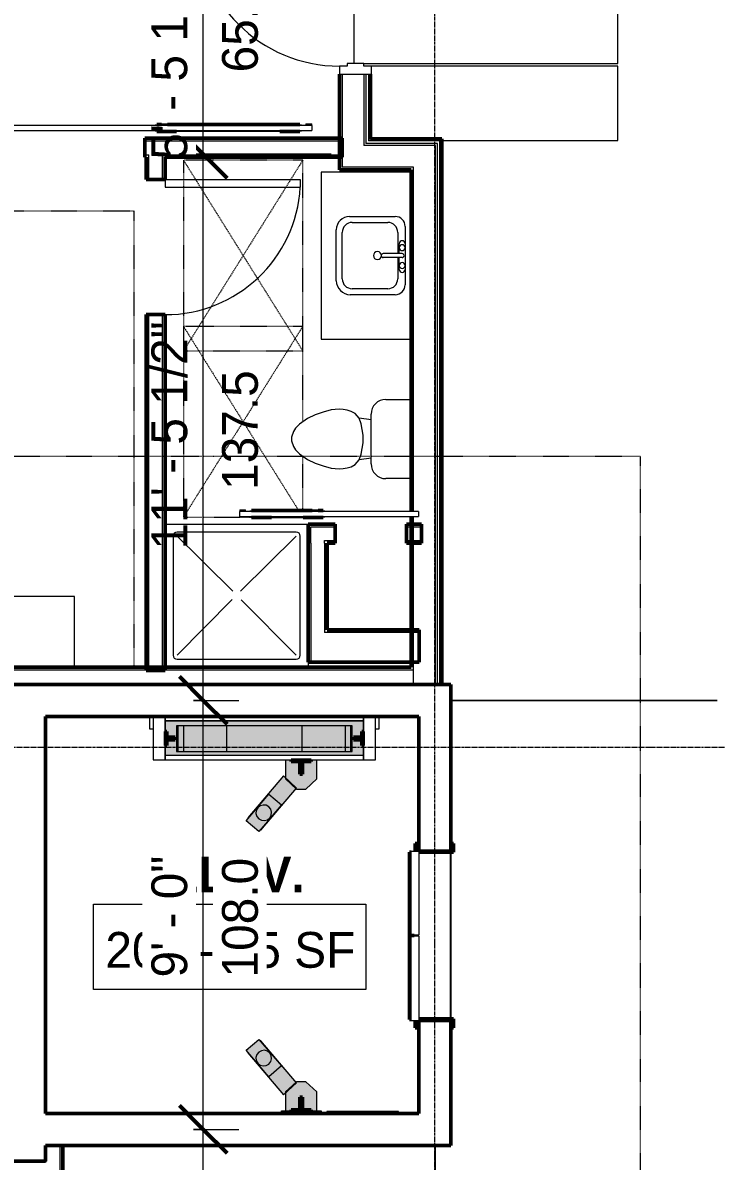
# Model space of a CAD drawing. Header units: inches. Extents: x -4217 to -1814, y 9706 to 12425.
# Drawn here: x -3585 to -3410.5, y 11431 to 11717.6 of the extents above; entities that cross this region are included whole.
import ezdxf

# ---------------------------------------------------------------- set-up
doc = ezdxf.new("R2010")
doc.units = ezdxf.units.IN
doc.header["$MEASUREMENT"] = 0
for name, pattern in [('Aligning Line 1_8_', [0.25, 0.125, -0.125]), ('Dash', [0.25, 0.125, -0.125]), ('Grid Line 1_2_', [0.875, 0.5, -0.125, 0.125, -0.125])]:
    doc.linetypes.add(name, pattern=pattern)
for name, color, linetype, lineweight in [('A-ANNO-DIMS', 211, 'Continuous', 9), ('A-ANNO-DIMS-96', 211, 'Continuous', 9), ('A-AREA-IDEN', 2, 'Continuous', 9), ('A-DOOR-1', 7, 'Continuous', 9), ('A-DOOR-2', 50, 'Continuous', 20), ('A-DOOR-4', 10, 'Continuous', 13), ('A-DOOR-5', 250, 'Continuous', 50), ('A-DOOR-7', 31, 'Continuous', 9), ('A-DOOR-FRAM', 31, 'Continuous', 20), ('A-FLOR', 192, 'Continuous', 13), ('A-FLOR-1', 10, 'Continuous', 13), ('A-GENM-2', 7, 'Continuous', 9), ('A-GENM-3', 250, 'Continuous', 50), ('A-GENM-HDLN-1', 7, 'Dash', 9), ('A-WALL', 113, 'Continuous', 13), ('A-WALL-11', 113, 'Continuous', 50), ('A-WALL-3', 250, 'Continuous', 50), ('A-WALL-4', 10, 'Continuous', 13), ('G-ANNO-SYMB-1', 147, 'Aligning Line 1_8_', 9), ('G-IMPT-1', 55, 'Continuous', 9), ('G-IMPT-2', 1, 'Continuous', 9), ('I-FURN-1', 7, 'Continuous', 9), ('I-FURN-HDLN-1', 7, 'Dash', 9), ('I-WALL-3', 2, 'Continuous', 50), ('P-SANR-FIXT-2', 7, 'Continuous', 9), ('Q-CASE-3', 7, 'Continuous', 9), ('Q-SPCQ-1', 7, 'Continuous', 9), ('S-GRID-1', 1, 'Grid Line 1_2_', 9)]:
    doc.layers.add(name, color=color, linetype=linetype, lineweight=lineweight)
doc.styles.add('Century Gothic', font='ufonts.com_century-gothic.ttf', dxfattribs={"height": 9})
doc.styles.add('Century Gothic_B', font='GOTHICB.TTF', dxfattribs={"height": 9})
doc.dimstyles.new('OD__1_16__Tol__', dxfattribs={"dimscale": 12, "dimtxt": 9.397514, "dimasz": 1, "dimexe": 0.75, "dimexo": 0.5, "dimgap": 0.125, "dimtad": 1, "dimdec": 4, "dimrnd": 0.0625, "dimzin": 3, "dimdsep": 46, "dimlunit": 4, "dimtxsty": 'Century Gothic', "dimblk1": 'OBLIQUE', "dimblk2": 'OBLIQUE', "dimsah": 1, "dimcen": 0.09, "dimdle": 0.75, "dimazin": 0, "dimtfac": 1, "dimtdec": 4, "dimtix": 1, "dimtmove": 0, "dimatfit": 3, "dimfxl": 1, "dimtvp": 1, "dimtfill": 1, "dimfrac": 2, "dimtolj": 1, "dimtzin": 0, "dimarcsym": 2})

# ---------------------------------------------------------------- blocks, each defined once
blk = doc.blocks.new('DIMBLOCK34-FLOOR PLAN - 2ND FLOOR')
at = {"layer": 'A-ANNO-DIMS-96', "lineweight": 50}
for p, q in [((-3539.61, 11438.99), (-3545.61, 11444.99)), ((-3539.61, 11438.99), (-3533.61, 11432.99)), ((-3539.61, 11366.49), (-3545.61, 11372.49)), ((-3539.61, 11366.49), (-3533.61, 11360.49))]:
    blk.add_line(p, q, dxfattribs=at)
at = {"layer": 'A-ANNO-DIMS-96'}
for p, q in [((-3542.09, 11438.99), (-3530.61, 11438.99)), ((-3539.61, 11438.99), (-3542.09, 11438.99)), ((-3539.61, 11366.49), (-3539.61, 11438.99)), ((-3542.09, 11366.49), (-3530.61, 11366.49)), ((-3539.61, 11366.49), (-3542.09, 11366.49))]:
    blk.add_line(p, q, dxfattribs=at)
at = {"layer": 'A-ANNO-DIMS-96', "color": 0, "insert": (-3534.87, 11390.51), "char_height": 9, "width": 29.356, "attachment_point": 1, "rotation": 90, "line_spacing_factor": 0.984502, "style": 'Century Gothic', "bg_fill": 3, "box_fill_scale": 1.25, "bg_fill_color": 256, "bg_fill_true_color": 13158600, "bg_fill_transparency": 0}
blk.add_mtext('72.5', dxfattribs=at)
at = {"layer": 'A-ANNO-DIMS-96', "color": 0, "insert": (-3552.64, 11375.52), "char_height": 9, "width": 65.3351, "attachment_point": 1, "rotation": 90, "line_spacing_factor": 0.984502, "style": 'Century Gothic', "bg_fill": 3, "box_fill_scale": 1.25, "bg_fill_color": 256, "bg_fill_true_color": 13158600, "bg_fill_transparency": 0}
blk.add_mtext('6\' - 0 1/2"', dxfattribs=at)
blk = doc.blocks.new('_Oblique')
at = {"color": 0, "linetype": 'ByBlock', "lineweight": -2}
blk.add_line((-0.5, -0.5), (0.5, 0.5), dxfattribs=at)
blk = doc.blocks.new('DIMBLOCK35-FLOOR PLAN - 2ND FLOOR')
at = {"layer": 'A-ANNO-DIMS-96', "lineweight": 50}
for p, q in [((-3539.61, 11546.99), (-3545.61, 11552.99)), ((-3539.61, 11546.99), (-3533.61, 11540.99)), ((-3539.61, 11438.99), (-3545.61, 11444.99)), ((-3539.61, 11438.99), (-3533.61, 11432.99))]:
    blk.add_line(p, q, dxfattribs=at)
at = {"layer": 'A-ANNO-DIMS-96'}
for p, q in [((-3542.09, 11546.99), (-3530.61, 11546.99)), ((-3539.61, 11546.99), (-3542.09, 11546.99)), ((-3539.61, 11438.99), (-3539.61, 11546.99)), ((-3542.09, 11438.99), (-3530.61, 11438.99)), ((-3539.61, 11438.99), (-3542.09, 11438.99))]:
    blk.add_line(p, q, dxfattribs=at)
at = {"layer": 'A-ANNO-DIMS-96', "color": 0, "char_height": 9, "width": 37.7691, "attachment_point": 1, "rotation": 90, "line_spacing_factor": 0.984502, "style": 'Century Gothic', "bg_fill": 3, "box_fill_scale": 1.25, "bg_fill_color": 256, "bg_fill_true_color": 13158600, "bg_fill_transparency": 0}
for s, insert in [('9\' - 0"', (-3552.64, 11477.25)), ('108.0', (-3534.87, 11477.25))]:
    blk.add_mtext(s, dxfattribs=dict(at, insert=insert))
blk = doc.blocks.new('DIMBLOCK36-FLOOR PLAN - 2ND FLOOR')
at = {"layer": 'A-ANNO-DIMS-96', "lineweight": 50}
for p, q in [((-3539.61, 11684.49), (-3545.61, 11690.49)), ((-3539.61, 11684.49), (-3533.61, 11678.49)), ((-3539.61, 11546.99), (-3545.61, 11552.99)), ((-3539.61, 11546.99), (-3533.61, 11540.99))]:
    blk.add_line(p, q, dxfattribs=at)
at = {"layer": 'A-ANNO-DIMS-96'}
for p, q in [((-3507.42, 11684.49), (-3548.61, 11684.49)), ((-3539.61, 11546.99), (-3539.61, 11684.49)), ((-3539.61, 11684.49), (-3507.42, 11684.49)), ((-3542.09, 11546.99), (-3530.61, 11546.99)), ((-3539.61, 11546.99), (-3542.09, 11546.99))]:
    blk.add_line(p, q, dxfattribs=at)
at = {"layer": 'A-ANNO-DIMS-96', "color": 0, "char_height": 9, "attachment_point": 1, "rotation": 90, "line_spacing_factor": 0.984502, "style": 'Century Gothic', "bg_fill": 3, "box_fill_scale": 1.25, "bg_fill_color": 256, "bg_fill_true_color": 13158600, "bg_fill_transparency": 0}
for s, insert, width in [('11\' - 5 1/2"', (-3552.64, 11585.01), 73.7481), ('137.5', (-3534.87, 11600), 37.7691)]:
    blk.add_mtext(s, dxfattribs=dict(at, insert=insert, width=width))
blk = doc.blocks.new('DIMBLOCK37-FLOOR PLAN - 2ND FLOOR')
at = {"layer": 'A-ANNO-DIMS-96'}
for p, q in [((-3539.61, 11684.49), (-3539.61, 11759.19)), ((-3542.09, 11750.19), (-3530.61, 11750.19)), ((-3539.61, 11750.19), (-3542.09, 11750.19)), ((-3507.42, 11684.49), (-3548.61, 11684.49)), ((-3539.61, 11684.49), (-3507.42, 11684.49))]:
    blk.add_line(p, q, dxfattribs=at)
at = {"layer": 'A-ANNO-DIMS-96', "lineweight": 50}
for p, q in [((-3539.61, 11750.19), (-3545.61, 11756.19)), ((-3539.61, 11750.19), (-3533.61, 11744.19)), ((-3539.61, 11684.49), (-3545.61, 11690.49)), ((-3539.61, 11684.49), (-3533.61, 11678.49))]:
    blk.add_line(p, q, dxfattribs=at)
at = {"layer": 'A-ANNO-DIMS-96', "color": 0, "insert": (-3534.87, 11705.11), "char_height": 9, "width": 29.356, "attachment_point": 1, "rotation": 90, "line_spacing_factor": 0.984502, "style": 'Century Gothic', "bg_fill": 3, "box_fill_scale": 1.25, "bg_fill_color": 256, "bg_fill_true_color": 13158600, "bg_fill_transparency": 0}
blk.add_mtext('65.7', dxfattribs=at)
at = {"layer": 'A-ANNO-DIMS-96', "color": 0, "insert": (-3552.64, 11683.11), "char_height": 9, "width": 82.1611, "attachment_point": 1, "rotation": 90, "line_spacing_factor": 0.984502, "style": 'Century Gothic', "bg_fill": 3, "box_fill_scale": 1.25, "bg_fill_color": 256, "bg_fill_true_color": 13158600, "bg_fill_transparency": 0}
blk.add_mtext('5\' - 5 11/16"', dxfattribs=at)
blk = doc.blocks.new('Otis_G2S_072320191620 - Duty_3500_Speed_150_Seismic_N_CwtLoc_L2_PitDepth_60_OpeningType_Front_CwtSafety_N_FRSAME_NPT-2319443-FLOOR PLAN - 2ND FLOOR')
at = {"layer": 'G-IMPT-1'}
h = blk.add_hatch(color=256, dxfattribs=at)
h.paths.add_polyline_path([(92.16, 63.73), (92.16, 14.06), (94.66, 14.06), (94.66, 14.37), (96.1, 14.37), (96.1, 16.5), (96.72, 16.5), (96.72, 14.37), (98.16, 14.37), (98.16, 14.06), (100.82, 14.06), (100.82, 63.73), (98.16, 63.73), (98.16, 63.43), (96.72, 63.43), (96.72, 61.3), (96.1, 61.3), (96.1, 63.43), (94.66, 63.43), (94.66, 63.73), (93.18, 63.73)], flags=0)
h.paths.add_polyline_path([(93.18, 16.8), (93.18, 60.99), (99.64, 60.99), (99.64, 16.8), (94.66, 16.8)], flags=0)
for points in [[(100.82, 29.49), (100.82, 14.06), (100.94, 14.06), (100.94, 63.73), (100.82, 63.73), (100.82, 46.37)], [(93.18, 29.39), (99.64, 29.39), (99.64, 48.39), (93.18, 48.39), (93.18, 29.49)], [(6.69, 34.07), (9.75, 30.81), (20.32, 39.81), (20.21, 39.92), (13.98, 34.59), (11.25, 37.78), (17.34, 42.99), (17.26, 43.07), (7.29, 34.59)], [(73.37, 39.81), (83.93, 30.81), (86.99, 34.07), (76.43, 43.07), (76.33, 42.97), (82.45, 37.8), (79.73, 34.6), (73.46, 39.91)], [(14, 39.2), (14.09, 38.44), (14.47, 37.77), (15.07, 37.29), (15.81, 37.08), (16.57, 37.18), (17.24, 37.55), (17.72, 38.15), (17.92, 38.89), (17.83, 39.66), (17.46, 40.33), (16.85, 40.8), (16.12, 41.01), (15.35, 40.92), (14.62, 40.47), (14.21, 39.94), (14.09, 39.52)], [(75.76, 38.88), (75.97, 38.14), (76.45, 37.54), (77.12, 37.17), (77.89, 37.09), (78.63, 37.3), (79.23, 37.78), (79.6, 38.45), (79.68, 39.21), (79.47, 39.95), (78.99, 40.55), (78.32, 40.92), (77.56, 41.01), (76.82, 40.8), (76.22, 40.32), (75.85, 39.65)], [(2.69, 32.13), (2.97, 32.13), (2.97, 29.94), (6.16, 29.94), (6.16, 29.31), (2.97, 29.31), (2.97, 27.13), (2.69, 27.13), (2.69, 25.69), (7.44, 25.69), (10, 28.45), (9.99, 30.81), (9.89, 30.93), (9.75, 30.81), (7.17, 33.56), (2.69, 33.56)]]:
    blk.add_hatch(color=256, dxfattribs=at).paths.add_polyline_path(points, flags=0)
h = blk.add_hatch(color=256, dxfattribs=at)
h.paths.add_polyline_path([(93.18, 60.99), (93.18, 16.8), (99.64, 16.8), (99.64, 60.99), (95.06, 60.99)], flags=0)
h.paths.add_polyline_path([(93.18, 29.39), (93.18, 48.39), (99.64, 48.39), (99.64, 29.39), (95.06, 29.39)], flags=0)
h = blk.add_hatch(color=256, dxfattribs=at)
h.paths.add_polyline_path([(11.25, 37.78), (13.98, 34.59), (20.68, 40.32), (17.92, 43.49), (12.02, 38.44)], flags=0)
h.paths.add_polyline_path([(14, 39.2), (14.21, 39.94), (14.68, 40.54), (15.35, 40.92), (16.12, 41.01), (16.85, 40.8), (17.46, 40.33), (17.83, 39.66), (17.92, 38.89), (17.72, 38.15), (17.24, 37.55), (16.57, 37.18), (15.81, 37.08), (15.07, 37.29), (14.47, 37.77), (14.09, 38.44)], flags=0)
h = blk.add_hatch(color=256, dxfattribs=at)
h.paths.add_polyline_path([(73, 40.29), (79.73, 34.6), (82.45, 37.8), (75.71, 43.5), (74.95, 42.59)], flags=0)
h.paths.add_polyline_path([(75.76, 38.88), (75.85, 39.65), (76.22, 40.32), (76.82, 40.8), (77.56, 41.01), (78.32, 40.92), (78.99, 40.55), (79.47, 39.95), (79.68, 39.21), (79.6, 38.45), (79.23, 37.78), (78.63, 37.3), (77.89, 37.09), (77.12, 37.17), (76.45, 37.54), (75.97, 38.14)], flags=0)
h = blk.add_hatch(color=256, dxfattribs=at)
h.paths.add_polyline_path([(83.68, 28.45), (86.24, 25.69), (90.99, 25.69), (90.96, 33.56), (86.51, 33.56), (83.93, 30.81), (83.8, 30.93), (83.68, 30.8), (83.68, 29.31)], flags=0)
h.paths.add_polyline_path([(87.46, 29.94), (90.65, 29.94), (90.65, 32.13), (90.96, 32.13), (90.96, 27.13), (90.65, 27.13), (90.65, 29.31), (87.46, 29.31), (87.46, 29.49)], flags=0)
at = {"layer": 'G-IMPT-2'}
for p, q in [((92.16, 63.73), (94.66, 63.73)), ((98.16, 63.73), (100.82, 63.73)), ((100.82, 63.73), (100.94, 63.73)), ((100.82, 14.06), (100.82, 63.73)), ((100.94, 63.73), (100.94, 14.06)), ((93.18, 60.99), (93.18, 16.8)), ((99.64, 60.99), (93.18, 60.99)), ((93.19, 60.68), (93.19, 59.18)), ((99.63, 60.68), (93.19, 60.68)), ((99.63, 59.18), (99.63, 60.68)), ((99.64, 16.8), (99.64, 60.99)), ((93.19, 59.18), (99.63, 59.18)), ((93.18, 48.39), (93.18, 29.39)), ((99.64, 48.39), (93.18, 48.39)), ((99.64, 29.39), (99.64, 48.39)), ((17.26, 43.07), (6.69, 34.07)), ((11.25, 37.78), (17.95, 43.51)), ((17.34, 42.99), (17.26, 43.07)), ((17.95, 43.51), (20.68, 40.32)), ((73, 40.29), (75.71, 43.5)), ((75.71, 43.5), (82.45, 37.8)), ((76.43, 43.07), (76.33, 42.97)), ((86.99, 34.07), (76.43, 43.07)), ((20.68, 40.32), (13.98, 34.59)), ((14.68, 40.54), (14.21, 39.94)), ((15.35, 40.92), (14.68, 40.54)), ((16.12, 41.01), (15.35, 40.92)), ((16.85, 40.8), (16.12, 41.01)), ((17.46, 40.33), (16.85, 40.8)), ((17.83, 39.66), (17.46, 40.33)), ((79.73, 34.6), (73, 40.29)), ((76.22, 40.32), (75.85, 39.65)), ((76.82, 40.8), (76.22, 40.32)), ((77.56, 41.01), (76.82, 40.8)), ((78.32, 40.92), (77.56, 41.01)), ((78.99, 40.55), (78.32, 40.92)), ((79.47, 39.95), (78.99, 40.55)), ((9.75, 30.81), (20.32, 39.81)), ((13.98, 34.59), (11.25, 37.78)), ((14.21, 39.94), (14, 39.2)), ((14, 39.2), (14.09, 38.44)), ((14.09, 38.44), (14.47, 37.77)), ((14.47, 37.77), (15.07, 37.29)), ((15.07, 37.29), (15.81, 37.08)), ((16.57, 37.18), (17.24, 37.55)), ((17.24, 37.55), (17.72, 38.15)), ((17.72, 38.15), (17.92, 38.89)), ((17.92, 38.89), (17.83, 39.66)), ((20.32, 39.81), (20.21, 39.92)), ((73.46, 39.91), (73.37, 39.81)), ((73.37, 39.81), (83.93, 30.81)), ((75.85, 39.65), (75.76, 38.88)), ((75.76, 38.88), (75.97, 38.14)), ((75.97, 38.14), (76.45, 37.54)), ((76.45, 37.54), (77.12, 37.17)), ((77.89, 37.09), (78.63, 37.3)), ((78.63, 37.3), (79.23, 37.78)), ((79.23, 37.78), (79.6, 38.45)), ((79.68, 39.21), (79.47, 39.95)), ((79.6, 38.45), (79.68, 39.21)), ((82.45, 37.8), (79.73, 34.6)), ((15.81, 37.08), (16.57, 37.18)), ((77.12, 37.17), (77.89, 37.09)), ((7.44, 33.56), (2.69, 33.56)), ((2.69, 33.56), (2.69, 32.13)), ((6.69, 34.07), (9.75, 30.81)), ((10, 30.8), (7.44, 33.56)), ((86.24, 33.56), (83.68, 30.8)), ((83.93, 30.81), (86.99, 34.07)), ((90.99, 33.56), (86.24, 33.56)), ((90.99, 25.69), (90.99, 33.56)), ((10, 28.45), (10, 30.8)), ((83.68, 30.8), (83.68, 28.45)), ((93.18, 29.39), (99.64, 29.39)), ((2.69, 27.13), (2.69, 25.69)), ((7.44, 25.69), (10, 28.45)), ((83.68, 28.45), (86.24, 25.69)), ((2.69, 25.69), (7.44, 25.69)), ((86.24, 25.69), (90.99, 25.69)), ((93.19, 18.61), (93.19, 17.11)), ((99.63, 18.61), (93.19, 18.61)), ((99.63, 17.11), (99.63, 18.61)), ((93.18, 16.8), (99.64, 16.8)), ((93.19, 17.11), (99.63, 17.11))]:
    blk.add_line(p, q, dxfattribs=at)

msp = doc.modelspace()

# ---------------------------------------------------------------- linework, layer by layer
at = {"layer": 'A-AREA-IDEN', "flags": 128}
msp.add_lwpolyline([(-3567.21852, 11495.70305), (-3498.70514, 11495.70305), (-3498.70514, 11474.20699), (-3567.21852, 11474.20699)], close=True, dxfattribs=at)
at = {"layer": 'A-DOOR-4'}
for p, q in [((-3485.43463, 11594.56232), (-3485.43463, 11593.93732)), ((-3485.43463, 11593.93732), (-3485.43463, 11593.31232))]:
    msp.add_line(p, q, dxfattribs=at)
at = {"layer": 'A-DOOR-FRAM'}
for p, q in [((-3499.23624, 11706.6894), (-3499.23624, 11707.3144)), ((-3497.29874, 11706.6894), (-3499.23624, 11706.6894)), ((-3497.29874, 11704.6894), (-3497.29874, 11706.6894))]:
    msp.add_line(p, q, dxfattribs=at)
at = {"layer": 'A-FLOR'}
for p, q in [((-3435.32374, 11707.3144), (-3435.32374, 11745.8144)), ((-3501.67374, 11742.0644), (-3501.67374, 11707.3144)), ((-3499.23624, 11707.3144), (-3435.32374, 11707.3144)), ((-3435.32374, 11706.6894), (-3497.29874, 11706.6894)), ((-3435.32374, 11687.9894), (-3435.32374, 11706.6894)), ((-3479.54874, 11687.9894), (-3435.32374, 11687.9894))]:
    msp.add_line(p, q, dxfattribs=at)
at = {"layer": 'A-FLOR-1'}
for p, q in [((-3410.29874, 11546.9894), (-3477.32374, 11546.9894)), ((-3477.32374, 11546.9894), (-3410.29874, 11546.9894)), ((-3477.32374, 11509.05042), (-3477.32374, 11508.91857)), ((-3477.32374, 11508.80042), (-3477.32374, 11466.79192)), ((-3477.32374, 11466.67542), (-3477.32374, 11466.42542)), ((-3481.32374, 11434.9894), (-3481.32374, 11370.3644)), ((-3481.17374, 11370.3644), (-3481.17374, 11434.9894))]:
    msp.add_line(p, q, dxfattribs=at)
at = {"layer": 'A-GENM-2'}
for p, q in [((-3499.3823, 11542.9894), (-3499.3823, 11539.14885)), ((-3499.18699, 11532.00515), (-3499.18699, 11542.9894)), ((-3496.2327, 11532.00515), (-3496.2327, 11542.9894)), ((-3495.34714, 11539.8398), (-3495.34714, 11542.9894)), ((-3496.2327, 11539.8398), (-3495.34714, 11539.8398)), ((-3499.3823, 11535.64885), (-3499.3823, 11532.00515)), ((-3499.3823, 11532.00515), (-3499.18699, 11532.00515)), ((-3499.18699, 11532.00515), (-3496.2327, 11532.00515)), ((-3477.44874, 11508.80042), (-3477.44874, 11466.80042)), ((-3477.33692, 11509.05042), (-3477.39632, 11508.91761)), ((-3486.28077, 11487.86292), (-3486.28077, 11487.61292)), ((-3477.39283, 11466.67542), (-3477.32374, 11466.52095)), ((-3519.94972, 11442.9894), (-3519.94972, 11443.66656)), ((-3519.94972, 11443.66656), (-3517.44972, 11443.66656)), ((-3512.44972, 11443.66656), (-3509.94972, 11443.66656)), ((-3509.94972, 11443.66656), (-3509.94972, 11442.9894)), ((-3508.46547, 11443.4934), (-3508.46547, 11442.9894)), ((-3507.46547, 11443.4934), (-3508.46547, 11443.4934)), ((-3507.46547, 11442.9894), (-3507.46547, 11443.4934)), ((-3491.46547, 11443.4934), (-3507.46547, 11443.4934)), ((-3491.46547, 11443.4934), (-3491.46547, 11442.9894)), ((-3490.46547, 11443.4934), (-3491.46547, 11443.4934)), ((-3490.46547, 11442.9894), (-3490.46547, 11443.4934))]:
    msp.add_line(p, q, dxfattribs=at)
at = {"layer": 'A-GENM-3'}
for p, q in [((-3499.37886, 11539.14885), (-3499.69136, 11539.14885)), ((-3499.69136, 11539.14885), (-3499.69136, 11537.71135)), ((-3499.37886, 11535.64885), (-3499.37886, 11539.14885)), ((-3501.8198, 11537.71135), (-3501.8198, 11537.08635)), ((-3499.69136, 11537.71135), (-3501.8198, 11537.71135)), ((-3501.8198, 11537.08635), (-3499.69136, 11537.08635)), ((-3499.69136, 11537.08635), (-3499.69136, 11535.64885)), ((-3499.69136, 11535.64885), (-3499.37886, 11535.64885)), ((-3512.44972, 11531.95397), (-3517.44972, 11531.95397)), ((-3517.44972, 11531.95397), (-3517.44972, 11531.64147)), ((-3517.44972, 11531.64147), (-3515.26222, 11531.64147)), ((-3515.26222, 11531.64147), (-3515.26222, 11528.45003)), ((-3514.63722, 11528.45003), (-3514.63722, 11531.64147)), ((-3514.63722, 11531.64147), (-3512.44972, 11531.64147)), ((-3512.44972, 11531.64147), (-3512.44972, 11531.95397)), ((-3515.26222, 11528.45003), (-3514.63722, 11528.45003)), ((-3485.57374, 11511.01136), (-3486.28077, 11511.01136)), ((-3486.28077, 11511.01136), (-3486.28077, 11509.05042)), ((-3486.15577, 11509.05042), (-3486.15577, 11510.88636)), ((-3486.15577, 11510.88636), (-3485.57374, 11510.88636)), ((-3485.57374, 11510.88636), (-3485.57374, 11511.01136)), ((-3476.67921, 11511.01136), (-3477.32374, 11511.01136)), ((-3477.32374, 11511.01136), (-3477.32374, 11510.88636)), ((-3477.32374, 11510.88636), (-3476.80421, 11510.88636)), ((-3476.80421, 11510.88636), (-3476.80421, 11508.92542)), ((-3476.67921, 11508.80042), (-3476.67921, 11511.01136)), ((-3487.72999, 11508.80042), (-3487.72999, 11487.80042)), ((-3487.32374, 11508.80042), (-3487.72999, 11508.80042)), ((-3476.80421, 11508.92542), (-3485.32374, 11508.92542)), ((-3485.32374, 11508.80042), (-3476.67921, 11508.80042)), ((-3487.72999, 11487.80042), (-3486.57374, 11487.80042)), ((-3486.57374, 11487.80042), (-3487.72999, 11487.80042)), ((-3487.72999, 11487.80042), (-3487.72999, 11466.67542)), ((-3486.57374, 11487.80042), (-3486.57374, 11487.86292)), ((-3486.57374, 11487.61292), (-3486.57374, 11487.80042)), ((-3487.72999, 11466.67542), (-3487.32374, 11466.67542)), ((-3486.28077, 11466.42542), (-3486.28077, 11464.58949)), ((-3486.28077, 11464.58949), (-3485.57374, 11464.58949)), ((-3486.15577, 11464.71449), (-3486.15577, 11466.42542)), ((-3485.57374, 11464.71449), (-3486.15577, 11464.71449)), ((-3485.57374, 11464.58949), (-3485.57374, 11464.71449)), ((-3476.67921, 11466.80042), (-3485.32374, 11466.80042)), ((-3485.32374, 11466.67542), (-3476.80421, 11466.67542)), ((-3476.80421, 11464.71449), (-3477.32374, 11464.71449)), ((-3477.32374, 11464.71449), (-3477.32374, 11464.58949)), ((-3477.32374, 11464.58949), (-3476.67921, 11464.58949)), ((-3476.80421, 11466.67542), (-3476.80421, 11464.71449)), ((-3476.67921, 11464.58949), (-3476.67921, 11466.80042)), ((-3514.63722, 11447.15082), (-3515.26222, 11447.15082)), ((-3515.26222, 11447.15082), (-3515.26222, 11443.95938)), ((-3514.63722, 11443.95938), (-3514.63722, 11447.15082)), ((-3515.26222, 11443.95938), (-3517.44972, 11443.95938)), ((-3517.44972, 11443.95938), (-3517.44972, 11443.64688)), ((-3517.44972, 11443.64688), (-3512.44972, 11443.64688)), ((-3512.44972, 11443.95938), (-3514.63722, 11443.95938)), ((-3512.44972, 11443.64688), (-3512.44972, 11443.95938))]:
    msp.add_line(p, q, dxfattribs=at)
at = {"layer": 'A-WALL'}
for p, q in [((-3504.67374, 11704.6894), (-3504.67374, 11681.2394)), ((-3499.17374, 11704.6894), (-3499.17374, 11686.7394)), ((-3498.67374, 11704.6894), (-3498.67374, 11687.2394)), ((-3498.04874, 11704.6894), (-3498.04874, 11687.8644)), ((-3498.04874, 11688.3644), (-3497.54874, 11688.3644)), ((-3481.17374, 11686.7394), (-3499.17374, 11686.7394)), ((-3480.67374, 11687.2394), (-3498.67374, 11687.2394)), ((-3480.04874, 11687.8644), (-3498.04874, 11687.8644)), ((-3481.17374, 11551.2394), (-3481.17374, 11686.7394)), ((-3480.67374, 11550.9894), (-3480.67374, 11687.2394)), ((-3480.04874, 11550.9894), (-3480.04874, 11687.8644)), ((-3486.67374, 11681.2394), (-3504.67374, 11681.2394)), ((-3486.67374, 11594.56173), (-3486.67374, 11681.2394)), ((-3486.67374, 11551.2394), (-3486.67374, 11593.31232)), ((-3827.32374, 11554.7394), (-3486.67374, 11554.7394)), ((-3827.32374, 11551.2394), (-3480.67374, 11551.2394)), ((-3579.07374, 11430.7394), (-3579.07374, 11434.9894)), ((-3575.57374, 11427.2394), (-3575.57374, 11434.9894))]:
    msp.add_line(p, q, dxfattribs=at)
at = {"layer": 'A-WALL-11'}
for p, q in [((-3487.29874, 11555.3644), (-3682.06608, 11555.3644)), ((-3479.54874, 11550.9894), (-3479.54874, 11555.3644)), ((-3827.32374, 11550.9894), (-3479.54874, 11550.9894)), ((-3579.32374, 11434.9894), (-3579.32374, 11430.9894)), ((-3574.94874, 11434.9894), (-3579.32374, 11434.9894)), ((-3574.94874, 11426.6144), (-3574.94874, 11434.9894)), ((-3579.32374, 11430.9894), (-3595.32374, 11430.9894))]:
    msp.add_line(p, q, dxfattribs=at)
at = {"layer": 'A-WALL-3'}
for p, q in [((-3484.67374, 11591.3644), (-3488.43463, 11591.3644)), ((-3488.43463, 11591.3644), (-3488.43463, 11586.6144)), ((-3484.67374, 11586.6144), (-3484.67374, 11591.3644)), ((-3488.43463, 11586.6144), (-3484.67374, 11586.6144)), ((-3485.29874, 11556.6144), (-3485.29874, 11564.7394)), ((-3477.32374, 11542.9894), (-3477.32374, 11550.9894)), ((-3579.32374, 11442.9894), (-3579.32374, 11542.9894)), ((-3485.32374, 11542.9894), (-3485.32374, 11509.05042)), ((-3477.32374, 11509.05042), (-3477.32374, 11542.9894)), ((-3485.32374, 11509.05042), (-3477.32374, 11509.05042)), ((-3477.32374, 11466.42542), (-3485.32374, 11466.42542)), ((-3485.32374, 11466.42542), (-3485.32374, 11442.9894)), ((-3477.32374, 11434.9894), (-3477.32374, 11466.42542)), ((-3579.32374, 11430.9894), (-3579.32374, 11434.9894)), ((-3485.32374, 11434.9894), (-3477.32374, 11434.9894)), ((-3587.32374, 11430.9894), (-3579.32374, 11430.9894))]:
    msp.add_line(p, q, dxfattribs=at)
at = {"layer": 'A-WALL-4'}
for p, q in [((-3488.43463, 11590.7394), (-3484.67374, 11590.7394)), ((-3488.43463, 11587.2394), (-3484.67374, 11587.2394))]:
    msp.add_line(p, q, dxfattribs=at)
at = {"layer": 'G-ANNO-SYMB-1'}
msp.add_line((-3429.66725, 11608.39373), (-3429.66725, 11388.70658), dxfattribs=at)
at = {"layer": 'I-FURN-1'}
for p, q in [((-3572.00924, 11573.1394), (-3590.00924, 11573.1394)), ((-3572.00924, 11555.3644), (-3572.00924, 11573.1394))]:
    msp.add_line(p, q, dxfattribs=at)
at = {"layer": 'I-FURN-HDLN-1'}
for p, q in [((-3556.94108, 11670.1394), (-3676.94108, 11670.1394)), ((-3556.94108, 11555.3644), (-3556.94108, 11670.1394))]:
    msp.add_line(p, q, dxfattribs=at)
at = {"layer": 'I-WALL-3'}
for p, q in [((-3505.29874, 11704.6894), (-3505.29874, 11680.6144)), ((-3497.54874, 11688.3644), (-3497.54874, 11704.6894)), ((-3479.54874, 11688.3644), (-3497.54874, 11688.3644)), ((-3479.54874, 11555.3644), (-3479.54874, 11688.3644)), ((-3505.29874, 11680.6144), (-3487.29874, 11680.6144)), ((-3487.29874, 11680.6144), (-3487.29874, 11594.56144)), ((-3487.29874, 11593.31232), (-3487.29874, 11555.3644))]:
    msp.add_line(p, q, dxfattribs=at)
at = {"layer": 'P-SANR-FIXT-2'}
for p, q in [((-3488.79874, 11666.33192), (-3488.79874, 11651.64688)), ((-3488.79874, 11666.33192), (-3488.79874, 11651.64688)), ((-3490.67374, 11664.83192), (-3490.67374, 11659.4894)), ((-3489.56254, 11659.4894), (-3494.30089, 11659.4894)), ((-3490.29874, 11659.4894), (-3490.29874, 11661.9894)), ((-3488.79874, 11661.9894), (-3488.79874, 11655.4894)), ((-3489.56254, 11658.4894), (-3494.30089, 11658.4894)), ((-3490.67374, 11658.4894), (-3490.67374, 11653.14688)), ((-3490.29874, 11655.4894), (-3490.29874, 11658.4894)), ((-3493.64996, 11622.78854), (-3487.29874, 11622.78854)), ((-3499.39996, 11613.81232), (-3499.89996, 11616.64796)), ((-3497.37618, 11606.56232), (-3497.37618, 11619.06232)), ((-3499.39996, 11611.81232), (-3499.39996, 11613.81232)), ((-3499.89996, 11608.97668), (-3499.39996, 11611.81232)), ((-3487.29874, 11602.8361), (-3493.64996, 11602.8361))]:
    msp.add_line(p, q, dxfattribs=at)
for centre, radius, start, end in [((-3491.29874, 11666.33192), 2.5, 360, 90), ((-3491.29874, 11666.33192), 2.5, 360, 90), ((-3493.17374, 11664.83192), 2.5, 0, 90), ((-3489.54874, 11661.9894), 0.75, 0, 180), ((-3495.76608, 11658.9894), 1, 90, 270), ((-3495.76608, 11658.9894), 1, 270, 90), ((-3494.30089, 11658.9894), 0.5, 90, 270), ((-3489.54874, 11660.9894), 0.75, 90, 270), ((-3489.56254, 11658.9894), 0.5, 270, 90), ((-3489.54874, 11660.9894), 0.75, 270, 90), ((-3489.54874, 11656.4894), 0.75, 90, 270), ((-3489.54874, 11656.4894), 0.75, 270, 90), ((-3489.54874, 11655.4894), 0.75, 180, 0), ((-3493.17374, 11653.14688), 2.5, 270, 0), ((-3491.29874, 11651.64688), 2.5, 270, 0), ((-3491.29874, 11651.64688), 2.5, 270, 0), ((-3493.64996, 11619.06232), 3.72622, 90, 180), ((-3493.64996, 11606.56232), 3.72622, 180, 270)]:
    msp.add_arc(centre, radius, start, end, dxfattribs=at)
at = {"layer": 'Q-SPCQ-1'}
for p, q in [((-3487.32374, 11487.86292), (-3487.32374, 11509.05042)), ((-3487.32374, 11509.05042), (-3485.32374, 11509.05042)), ((-3485.32374, 11509.05042), (-3485.32374, 11487.86292)), ((-3485.32374, 11487.86292), (-3487.32374, 11487.86292)), ((-3487.32374, 11466.42542), (-3487.32374, 11487.61292)), ((-3485.32374, 11487.61292), (-3487.32374, 11487.61292)), ((-3485.32374, 11487.61292), (-3485.32374, 11466.42542)), ((-3487.32374, 11466.42542), (-3485.32374, 11466.42542))]:
    msp.add_line(p, q, dxfattribs=at)
at = {"layer": 'S-GRID-1'}
msp.add_line((-3481.32374, 9836.17969), (-3481.32374, 12376.79045), dxfattribs=at)

# ---------------------------------------------------------------- texts
at = {"layer": 'A-AREA-IDEN', "char_height": 9, "attachment_point": 1}
for s, insert, width, style in [('ELEV.', (-3548.83585, 11507.6712), 38.178, 'Century Gothic_B'), ('200 - 65 SF', (-3564.21852, 11488.70305), 75.447, 'Century Gothic')]:
    msp.add_mtext(s, dxfattribs=dict(at, insert=insert, width=width, style=style))

# ---------------------------------------------------------------- dimensions: what is measured, and where the dimension line sits
at = {"layer": 'A-ANNO-DIMS'}
dim = msp.add_linear_dim(base=(-3539.6053, 11438.9894), p1=(-3548.09058, 11366.4894), p2=(-3548.09058, 11438.9894), angle=90, dimstyle='OD__1_16__Tol__', override={"dimpost": '<>\\X', "dimfxl": 72.5}, dxfattribs=at)
dim.commit()
dim.dimension.update_dxf_attribs({"geometry": 'DIMBLOCK34-FLOOR PLAN - 2ND FLOOR', "text_midpoint": (-3539.6053, 11402.7394)})

# ---------------------------------------------------------------- next in the draw order: dimensions: what is measured, and where the dimension line sits
dim = msp.add_linear_dim(base=(-3539.6053, 11546.9894), p1=(-3548.09058, 11438.9894), p2=(-3548.09058, 11546.9894), angle=90, dimstyle='OD__1_16__Tol__', override={"dimpost": '<>\\X', "dimfxl": 108}, dxfattribs=at)
dim.commit()
dim.dimension.update_dxf_attribs({"geometry": 'DIMBLOCK35-FLOOR PLAN - 2ND FLOOR', "text_midpoint": (-3539.6053, 11492.9894)})

# ---------------------------------------------------------------- next in the draw order: linework, layer by layer
at = {"layer": 'A-GENM-2'}
for p, q in [((-3552.21694, 11532.00515), (-3549.26265, 11532.00515)), ((-3549.26265, 11532.00515), (-3549.06734, 11532.00515)), ((-3499.3823, 11533.14685), (-3549.06734, 11533.14685)), ((-3549.06734, 11532.00515), (-3499.3823, 11532.00515))]:
    msp.add_line(p, q, dxfattribs=at)
at = {"layer": 'A-GENM-3'}
for p, q in [((-3548.7514, 11539.14885), (-3549.0639, 11539.14885)), ((-3549.0639, 11539.14885), (-3549.0639, 11535.64885)), ((-3548.7514, 11537.71135), (-3548.7514, 11539.14885)), ((-3546.62295, 11537.71135), (-3548.7514, 11537.71135)), ((-3548.7514, 11537.08635), (-3546.62295, 11537.08635)), ((-3548.7514, 11535.64885), (-3548.7514, 11537.08635)), ((-3546.62295, 11537.08635), (-3546.62295, 11537.71135)), ((-3549.0639, 11535.64885), (-3548.7514, 11535.64885))]:
    msp.add_line(p, q, dxfattribs=at)
at = {"layer": 'A-WALL-3'}
for p, q in [((-3485.32374, 11442.9894), (-3579.32374, 11442.9894)), ((-3579.32374, 11434.9894), (-3485.32374, 11434.9894))]:
    msp.add_line(p, q, dxfattribs=at)
at = {"layer": 'S-GRID-1'}
msp.add_line((-1814.20638, 11535.1894), (-4168.71446, 11535.1894), dxfattribs=at)

# ---------------------------------------------------------------- next in the draw order: dimensions: what is measured, and where the dimension line sits
at = {"layer": 'A-ANNO-DIMS'}
dim = msp.add_linear_dim(base=(-3539.6053, 11684.4894), p1=(-3548.09058, 11546.9894), p2=(-3501.42374, 11684.4894), angle=90, dimstyle='OD__1_16__Tol__', override={"dimpost": '<>\\X', "dimfxl": 145.203457}, dxfattribs=at)
dim.commit()
dim.dimension.update_dxf_attribs({"geometry": 'DIMBLOCK36-FLOOR PLAN - 2ND FLOOR', "text_midpoint": (-3539.6053, 11615.7394)})

# ---------------------------------------------------------------- next in the draw order: linework, layer by layer
at = {"layer": 'A-DOOR-1'}
msp.add_arc((-3549.18463, 11678.18335), 34.06659, 270, 356.634313, dxfattribs=at)
at = {"layer": 'A-DOOR-2'}
msp.add_line((-3549.18463, 11676.18335), (-3515.17679, 11676.18335), dxfattribs=at)
at = {"layer": 'A-DOOR-4'}
for p, q in [((-3530.43463, 11594.9894), (-3528.93463, 11594.9894)), ((-3530.43463, 11594.9894), (-3530.43463, 11594.6638)), ((-3530.43463, 11594.6638), (-3528.93463, 11594.6638)), ((-3485.43463, 11594.56232), (-3530.43463, 11594.56232)), ((-3530.43463, 11593.93732), (-3530.43463, 11594.56232)), ((-3530.43463, 11593.31232), (-3530.43463, 11593.93732)), ((-3528.93463, 11594.6638), (-3528.93463, 11594.9894)), ((-3512.1686, 11594.9894), (-3510.6686, 11594.9894)), ((-3512.1686, 11594.6638), (-3512.1686, 11594.9894)), ((-3512.1686, 11594.6638), (-3510.6686, 11594.6638)), ((-3510.6686, 11594.9894), (-3510.6686, 11594.6638)), ((-3530.43463, 11593.31232), (-3485.43463, 11593.31232)), ((-3522.43463, 11593.06232), (-3514.43463, 11593.06232))]:
    msp.add_line(p, q, dxfattribs=at)
at = {"layer": 'A-DOOR-5'}
for p, q in [((-3527.43463, 11594.81232), (-3512.1686, 11594.81232)), ((-3527.43463, 11594.56232), (-3527.43463, 11594.81232)), ((-3510.6686, 11594.81232), (-3509.43463, 11594.81232)), ((-3509.43463, 11594.81232), (-3509.43463, 11594.56232)), ((-3527.43463, 11593.06232), (-3527.43463, 11593.31374)), ((-3522.43463, 11593.06232), (-3527.43463, 11593.06232)), ((-3522.43463, 11593.31611), (-3522.43463, 11593.06232)), ((-3514.43463, 11593.06232), (-3514.43463, 11593.31989)), ((-3509.43463, 11593.06232), (-3514.43463, 11593.06232)), ((-3509.43463, 11593.31232), (-3509.43463, 11593.06232))]:
    msp.add_line(p, q, dxfattribs=at)
at = {"layer": 'A-GENM-2'}
for p, q in [((-3553.1025, 11542.9894), (-3553.1025, 11539.8398)), ((-3552.21694, 11542.9894), (-3552.21694, 11532.00515)), ((-3549.26265, 11542.9894), (-3549.26265, 11532.00515)), ((-3549.06734, 11532.00515), (-3549.06734, 11542.9894)), ((-3553.1025, 11539.8398), (-3552.21694, 11539.8398))]:
    msp.add_line(p, q, dxfattribs=at)
at = {"layer": 'A-GENM-HDLN-1'}
for p, q in [((-3544.55963, 11641.1644), (-3515.58958, 11594.81232)), ((-3514.55963, 11641.1644), (-3544.55963, 11593.1644)), ((-3544.55963, 11641.1644), (-3544.55963, 11593.1644)), ((-3514.55963, 11641.1644), (-3544.55963, 11641.1644)), ((-3514.55963, 11617.13504), (-3514.55963, 11641.1644)), ((-3544.55963, 11634.9894), (-3514.55963, 11634.9894)), ((-3514.55963, 11594.81232), (-3514.55963, 11608.48961)), ((-3544.55963, 11593.1644), (-3527.43463, 11593.1644))]:
    msp.add_line(p, q, dxfattribs=at)
at = {"layer": 'A-WALL-3'}
for p, q in [((-3553.93463, 11644.18335), (-3553.93463, 11554.5144)), ((-3549.18463, 11644.18335), (-3553.93463, 11644.18335)), ((-3549.18463, 11554.5144), (-3549.18463, 11644.18335)), ((-3506.43463, 11591.3644), (-3513.18463, 11591.3644)), ((-3513.18463, 11591.3644), (-3513.18463, 11590.7394)), ((-3513.18463, 11590.7394), (-3513.18463, 11586.6144)), ((-3506.43463, 11586.6144), (-3506.43463, 11591.3644)), ((-3513.18463, 11586.6144), (-3513.18463, 11556.6144)), ((-3508.43463, 11586.6144), (-3506.43463, 11586.6144)), ((-3508.43463, 11564.7394), (-3508.43463, 11586.6144)), ((-3485.29874, 11564.7394), (-3508.43463, 11564.7394)), ((-3513.18463, 11556.6144), (-3512.55963, 11556.6144)), ((-3512.55963, 11556.6144), (-3508.43463, 11556.6144)), ((-3508.43463, 11556.6144), (-3485.29874, 11556.6144)), ((-3553.93463, 11554.5144), (-3549.18463, 11554.5144)), ((-3477.32374, 11550.9894), (-3587.32374, 11550.9894)), ((-3579.32374, 11542.9894), (-3485.32374, 11542.9894))]:
    msp.add_line(p, q, dxfattribs=at)
at = {"layer": 'A-WALL-4'}
for p, q in [((-3553.30963, 11554.5144), (-3553.30963, 11644.18335)), ((-3549.80963, 11554.5144), (-3549.80963, 11644.18335)), ((-3512.55963, 11590.7394), (-3506.43463, 11590.7394)), ((-3512.55963, 11587.2394), (-3512.55963, 11590.7394)), ((-3512.55963, 11586.6144), (-3512.55963, 11587.2394)), ((-3512.55963, 11586.6144), (-3512.55963, 11556.8644)), ((-3509.05963, 11587.2394), (-3506.43463, 11587.2394)), ((-3509.05963, 11586.6144), (-3509.05963, 11587.2394)), ((-3509.05963, 11586.6144), (-3509.05963, 11564.1144)), ((-3508.43463, 11564.1144), (-3509.05963, 11564.1144)), ((-3485.29874, 11564.1144), (-3508.43463, 11564.1144)), ((-3512.55963, 11556.8644), (-3512.55963, 11556.6144)), ((-3509.05963, 11556.8644), (-3512.55963, 11556.8644)), ((-3512.55963, 11556.6144), (-3512.55963, 11556.8644)), ((-3508.43463, 11556.8644), (-3509.05963, 11556.8644)), ((-3485.29874, 11556.8644), (-3508.43463, 11556.8644))]:
    msp.add_line(p, q, dxfattribs=at)
at = {"layer": 'G-ANNO-SYMB-1'}
msp.add_line((-3429.66725, 11608.39373), (-3865.74625, 11608.39373), dxfattribs=at)
at = {"layer": 'P-SANR-FIXT-2'}
for p, q in [((-3502.8007, 11668.83192), (-3491.29874, 11668.83192)), ((-3502.8007, 11668.83192), (-3491.29874, 11668.83192)), ((-3506.12157, 11652.64688), (-3506.12157, 11665.51105)), ((-3506.12157, 11652.64688), (-3506.12157, 11665.51105)), ((-3502.12157, 11667.33192), (-3493.17374, 11667.33192)), ((-3504.62157, 11653.14688), (-3504.62157, 11664.83192)), ((-3491.29874, 11649.14688), (-3502.62157, 11649.14688)), ((-3491.29874, 11649.14688), (-3502.62157, 11649.14688)), ((-3493.17374, 11650.64688), (-3502.12157, 11650.64688)), ((-3509.39996, 11619.60007), (-3511.39996, 11618.87213)), ((-3507.39235, 11620.13801), (-3509.39996, 11619.60007)), ((-3505.39996, 11620.31232), (-3507.39235, 11620.13801)), ((-3504.40376, 11620.22517), (-3505.39996, 11620.31232)), ((-3503.39996, 11620.04817), (-3504.40376, 11620.22517)), ((-3502.39996, 11619.78022), (-3503.39996, 11620.04817)), ((-3501.39996, 11619.21345), (-3502.39996, 11619.78022)), ((-3515.39996, 11616.55209), (-3516.39996, 11615.55209)), ((-3513.39996, 11617.93952), (-3515.39996, 11616.55209)), ((-3511.39996, 11618.87213), (-3513.39996, 11617.93952)), ((-3500.39996, 11618.0217), (-3501.39996, 11619.21345)), ((-3499.89996, 11616.64796), (-3500.39996, 11618.0217)), ((-3497.37618, 11617.67398), (-3500.39996, 11618.0217)), ((-3516.89996, 11614.68606), (-3517.39996, 11613.31232)), ((-3516.39996, 11615.55209), (-3516.89996, 11614.68606)), ((-3517.39996, 11613.31232), (-3517.39996, 11612.31232)), ((-3517.39996, 11612.31232), (-3516.89996, 11610.93858)), ((-3516.89996, 11610.93858), (-3516.39996, 11610.07256)), ((-3516.39996, 11610.07256), (-3515.39996, 11609.07256)), ((-3515.39996, 11609.07256), (-3513.39996, 11607.68513)), ((-3500.39996, 11607.60294), (-3499.89996, 11608.97668)), ((-3497.37618, 11607.95066), (-3500.39996, 11607.60294)), ((-3513.39996, 11607.68513), (-3511.39996, 11606.75251)), ((-3511.39996, 11606.75251), (-3509.39996, 11606.02457)), ((-3509.39996, 11606.02457), (-3507.39235, 11605.48663)), ((-3507.39235, 11605.48663), (-3505.39996, 11605.31232)), ((-3505.39996, 11605.31232), (-3504.40376, 11605.39948)), ((-3504.40376, 11605.39948), (-3503.39996, 11605.57648)), ((-3503.39996, 11605.57648), (-3502.39996, 11605.84442)), ((-3502.39996, 11605.84442), (-3501.39996, 11606.41119)), ((-3501.39996, 11606.41119), (-3500.39996, 11607.60294)), ((-3549.18463, 11591.3644), (-3513.18463, 11591.3644)), ((-3547.18463, 11588.3644), (-3547.18463, 11558.3644)), ((-3516.18463, 11589.3644), (-3546.18463, 11589.3644)), ((-3532.18733, 11574.48001), (-3546.18463, 11588.3644)), ((-3530.20071, 11574.49661), (-3516.18463, 11588.3644)), ((-3515.18463, 11558.3644), (-3515.18463, 11588.3644)), ((-3532.32724, 11572.39258), (-3546.18463, 11558.3644)), ((-3530.07609, 11572.35388), (-3516.18463, 11558.3644)), ((-3546.18463, 11557.3644), (-3516.18463, 11557.3644)), ((-3513.18463, 11556.6144), (-3513.18463, 11555.3644))]:
    msp.add_line(p, q, dxfattribs=at)
for centre, radius, start, end in [((-3502.8007, 11665.51105), 3.32087, 90, 180), ((-3502.8007, 11665.51105), 3.32087, 90, 180), ((-3502.12157, 11664.83192), 2.5, 90, 180), ((-3502.62157, 11652.64688), 3.5, 180, 270), ((-3502.62157, 11652.64688), 3.5, 180, 270), ((-3502.12157, 11653.14688), 2.5, 180, 270), ((-3546.18463, 11588.3644), 1, 90, 180), ((-3516.18463, 11588.3644), 1, 360, 90), ((-3546.18463, 11558.3644), 1, 180, 270), ((-3516.18463, 11558.3644), 1, 270, 0)]:
    msp.add_arc(centre, radius, start, end, dxfattribs=at)
at = {"layer": 'Q-CASE-3'}
msp.add_line((-3509.92374, 11637.9894), (-3487.29874, 11637.9894), dxfattribs=at)

# ---------------------------------------------------------------- next in the draw order: block references
at = {"rotation": 89.99999999998951}
msp.add_blockref('Otis_G2S_072320191620 - Duty_3500_Speed_150_Seismic_N_CwtLoc_L2_PitDepth_60_OpeningType_Front_CwtSafety_N_FRSAME_NPT-2319443-FLOOR PLAN - 2ND FLOOR', (-3485.32374, 11440.9894), dxfattribs=at)

# ---------------------------------------------------------------- next in the draw order: dimensions: what is measured, and where the dimension line sits
at = {"layer": 'A-ANNO-DIMS'}
dim = msp.add_linear_dim(base=(-3539.6053, 11750.1894), p1=(-3501.42374, 11684.4894), p2=(-3548.09058, 11750.1894), angle=90, dimstyle='OD__1_16__Tol__', override={"dimpost": '<>\\X', "dimfxl": 80.58712}, dxfattribs=at)
dim.commit()
dim.dimension.update_dxf_attribs({"geometry": 'DIMBLOCK37-FLOOR PLAN - 2ND FLOOR', "text_midpoint": (-3539.6053, 11717.3394)})

# ---------------------------------------------------------------- next in the draw order: linework, layer by layer
at = {"layer": 'A-DOOR-2'}
for p, q in [((-3549.18463, 11678.18335), (-3515.17679, 11678.18335)), ((-3549.18463, 11678.18335), (-3549.18463, 11676.18335)), ((-3515.17679, 11678.18335), (-3515.17679, 11676.18335))]:
    msp.add_line(p, q, dxfattribs=at)
at = {"layer": 'A-DOOR-4'}
for p, q in [((-3512.29874, 11691.71232), (-3593.29874, 11691.71232)), ((-3550.06476, 11692.1394), (-3548.56476, 11692.1394)), ((-3550.06476, 11691.8138), (-3550.06476, 11692.1394)), ((-3550.06476, 11691.8138), (-3548.56476, 11691.8138)), ((-3548.56476, 11692.1394), (-3548.56476, 11691.8138)), ((-3513.79874, 11692.1394), (-3512.29874, 11692.1394)), ((-3513.79874, 11692.1394), (-3513.79874, 11691.8138)), ((-3513.79874, 11691.8138), (-3512.29874, 11691.8138)), ((-3512.29874, 11691.8138), (-3512.29874, 11692.1394)), ((-3512.29874, 11691.71232), (-3512.29874, 11691.08732)), ((-3512.29874, 11691.08732), (-3512.29874, 11690.46232)), ((-3593.29874, 11690.46232), (-3512.29874, 11690.46232)), ((-3520.29874, 11690.21232), (-3546.29874, 11690.21232))]:
    msp.add_line(p, q, dxfattribs=at)
at = {"layer": 'A-DOOR-5'}
for p, q in [((-3551.29874, 11691.96232), (-3551.29874, 11691.71232)), ((-3550.06476, 11691.96232), (-3551.29874, 11691.96232)), ((-3515.29874, 11691.96232), (-3548.56476, 11691.96232)), ((-3515.29874, 11691.71232), (-3515.29874, 11691.96232)), ((-3551.29874, 11690.46232), (-3551.29874, 11690.21232)), ((-3551.29874, 11690.21232), (-3546.29874, 11690.21232)), ((-3546.29874, 11690.21232), (-3546.29874, 11690.46232)), ((-3520.29874, 11690.46442), (-3520.29874, 11690.21232)), ((-3520.29874, 11690.21232), (-3515.29874, 11690.21232)), ((-3515.29874, 11690.21232), (-3515.29874, 11690.46311))]:
    msp.add_line(p, q, dxfattribs=at)
at = {"layer": 'A-DOOR-7'}
msp.add_arc((-3505.29874, 11742.6894), 36, 180, 270, dxfattribs=at)
at = {"layer": 'A-DOOR-FRAM'}
for p, q in [((-3505.29874, 11706.6894), (-3505.29874, 11704.6894)), ((-3503.36124, 11706.6894), (-3505.29874, 11706.6894)), ((-3499.23624, 11707.3144), (-3503.36124, 11707.3144)), ((-3503.36124, 11707.3144), (-3503.36124, 11706.6894)), ((-3505.29874, 11704.6894), (-3497.29874, 11704.6894))]:
    msp.add_line(p, q, dxfattribs=at)
at = {"layer": 'A-GENM-HDLN-1'}
for p, q in [((-3544.55963, 11682.9894), (-3514.55963, 11634.9894)), ((-3514.55963, 11682.9894), (-3544.55963, 11634.9894)), ((-3544.55963, 11682.9894), (-3544.55963, 11634.9894)), ((-3514.55963, 11682.9894), (-3544.55963, 11682.9894)), ((-3514.55963, 11634.9894), (-3514.55963, 11682.9894))]:
    msp.add_line(p, q, dxfattribs=at)
at = {"layer": 'A-WALL-3'}
for p, q in [((-3504.67644, 11688.5144), (-3554.29874, 11688.5144)), ((-3554.29874, 11688.5144), (-3554.29874, 11683.7644)), ((-3504.67644, 11683.7644), (-3504.67644, 11688.5144)), ((-3554.29874, 11683.7644), (-3553.93463, 11683.7644)), ((-3553.93463, 11683.7644), (-3553.93463, 11678.18335)), ((-3549.18463, 11683.7644), (-3504.67644, 11683.7644)), ((-3549.18463, 11678.18335), (-3549.18463, 11683.7644)), ((-3553.93463, 11678.18335), (-3549.18463, 11678.18335))]:
    msp.add_line(p, q, dxfattribs=at)
at = {"layer": 'A-WALL-4'}
for p, q in [((-3554.29874, 11687.8894), (-3504.67644, 11687.8894)), ((-3554.29874, 11684.3894), (-3553.30963, 11684.3894)), ((-3553.30963, 11683.7644), (-3553.30963, 11684.3894)), ((-3553.30963, 11678.18335), (-3553.30963, 11683.7644)), ((-3549.80963, 11684.3894), (-3504.67644, 11684.3894)), ((-3549.80963, 11683.7644), (-3549.80963, 11684.3894)), ((-3549.80963, 11678.18335), (-3549.80963, 11683.7644))]:
    msp.add_line(p, q, dxfattribs=at)
at = {"layer": 'Q-CASE-3'}
for p, q in [((-3487.29874, 11679.9894), (-3509.92374, 11679.9894)), ((-3509.92374, 11679.9894), (-3509.92374, 11637.9894))]:
    msp.add_line(p, q, dxfattribs=at)

doc.saveas('drawing.dxf')
